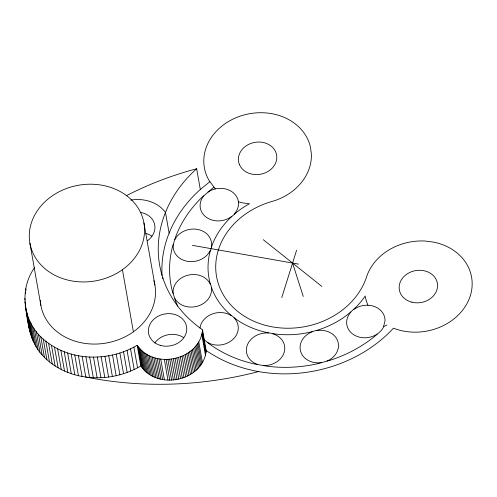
<?xml version="1.0" encoding="UTF-8"?>
<svg xmlns="http://www.w3.org/2000/svg" width="497" height="497" viewBox="0 0 497 497"><rect width="100%" height="100%" fill="white"/><g stroke="black" fill="none" stroke-linecap="round" stroke-linejoin="round"><path stroke-width="0.75" d="M206.199 349.969C204.124 380.895 157.406 391.04 140.825 365.978L137.172 345.272C109.52 361.686 71.469 361.63 45.836 341.222C23.334 324.535 18.215 290.378 34.548 267.69M137.172 345.272C153.648 370.097 199.695 360.424 202.528 329.933L201.335 328.921A131.276 110.098 -10 0 1 164.7 214.387L166.992 208.815A131.276 110.098 -10 0 1 196.663 168.763L200.31 189.469A131.276 110.098 -10 0 0 170.645 229.521L168.353 235.093A131.276 110.098 -10 0 0 162.059 275.369M177.684 306.102A123.554 103.618 -10 0 1 175.54 301.07L172.229 290.714A123.554 103.618 -10 0 1 172.31 247.425L175.658 236.74A123.554 103.618 -10 0 1 201.297 197.974L213.915 187.12M238.423 201.975L239.56 202.149A54.049 45.326 -10 0 0 247.711 203.59L249.475 203.739L246.636 205.354A84.937 71.233 -10 0 0 236.1 212.71L229.831 218.32A84.937 71.233 -10 0 0 212.207 244.965L209.902 252.314A84.937 71.233 -10 0 0 209.846 282.072L212.126 289.192A84.937 71.233 -10 0 0 229.657 314.085L235.907 319.068A84.937 71.233 -10 0 0 266.33 332.431L274.872 333.941A84.937 71.233 -10 0 0 310.035 332.189L318.583 329.822A84.937 71.233 -10 0 0 349.062 313.427L355.33 307.817A84.937 71.233 -10 0 0 363.419 298.504L365.165 296.019L365.444 297.498A54.049 45.326 -10 0 0 367.612 304.294L367.886 305.239M204.137 339.811L210.138 344.533A123.554 103.618 -10 0 0 254.389 363.966L266.821 366.165A123.554 103.618 -10 0 0 317.968 363.618L330.412 360.176A123.554 103.618 -10 0 0 374.744 336.32L380.112 331.679A19.302 16.19 -10 0 0 383.392 327.25L385.063 320.553A19.302 16.19 -10 0 0 374.148 306.419A19.302 16.19 -10 0 0 353.777 309.476M281.774 297.541L296.579 250.302M200.31 189.469L209.84 181.716M122.436 269.728L122.852 269.386A57.907 48.563 -10 0 0 142.49 243.226L143.217 240.71A57.907 48.563 -10 0 0 127.996 196.744L125.828 195.085A57.907 48.563 -10 0 0 96.381 184.468L93.393 184.269A57.907 48.563 -10 0 0 31.125 248.196A57.907 48.563 -10 0 0 120.442 271.051L122.436 269.728L133.389 331.853L131.401 333.17A57.907 48.563 -10 0 1 72.655 340.358A57.907 48.563 -10 0 1 40.282 300.318M133.389 331.853L133.805 331.505A57.907 48.563 -10 0 0 153.443 305.344L154.169 302.828A57.907 48.563 -10 0 0 154.356 282.532M25.658 308.09C28.006 324.379 30.23 342.34 42.115 354.883C49.899 363.674 60.218 370.004 71.307 373.707C94.163 381.267 120.131 378.174 140.825 365.978M383.696 326.616L386.846 325.063M208.038 192.035A19.302 16.19 -10 0 1 215.344 188.916L216.332 188.711A19.302 16.19 -10 0 1 235.969 195.663A19.302 16.19 -10 0 1 234.224 214.114M130.891 200.086C143.44 197.93 157.797 201.857 165.482 212.486L169.129 233.192M192.382 245.338L298.517 264.118M263.267 239.691L321.888 286.452M215.344 188.916L209.001 180.355A54.049 45.326 -10 0 1 241.051 115.851A54.049 45.326 -10 0 1 310.519 147.392L311.389 154.455A54.049 45.326 -10 0 1 272.797 201.229A77.209 64.753 -10 0 0 238.144 311.781A77.209 64.753 -10 0 0 366.792 276.202A54.049 45.326 -10 0 1 425.463 241.064L433.719 242.138A54.049 45.326 -10 0 1 468.565 300.374A54.049 45.326 -10 0 1 395.121 328.815L393.462 328.182L389.567 332.232A131.276 110.098 -10 0 1 210.181 353.125L206.18 350.64L202.528 329.933M292.578 263.068L303.263 296.473M202.385 331.468L206.031 352.174M202.142 333.002L205.795 353.709M201.813 334.524L205.46 355.231M198.781 341.88L202.434 362.586M197.918 343.272L201.565 363.978M196.967 344.626L200.62 365.332M195.936 345.937L199.589 366.643M194.836 347.21L198.483 367.917M193.656 348.434L197.309 369.141M192.407 349.608L196.06 370.315M191.09 350.727L194.743 371.433M189.711 351.795L193.364 372.502M188.276 352.795L191.923 373.502M186.779 353.74L190.432 374.446M185.232 354.616L188.885 375.322M183.642 355.43L187.294 376.136M182.008 356.169L185.654 376.875M180.33 356.84L183.983 377.546M178.622 357.436L182.275 378.142M162.643 277.289L162.904 278.767M176.882 357.958L180.535 378.664M175.124 358.405L178.777 379.112M173.341 358.772L176.994 379.478M171.546 359.064L175.199 379.77M169.738 359.275L173.391 379.981M143.931 222.898L154.884 285.023M167.93 359.406L171.583 380.112M166.122 359.455L169.769 380.162M164.314 359.424L167.967 380.13M160.736 359.12L164.389 379.826M158.978 358.853L162.631 379.559M157.245 358.505L160.891 379.211M155.536 358.076L159.189 378.782M153.865 357.573L157.512 378.279M152.231 356.995L155.884 377.701M150.641 356.343L154.294 377.049M149.094 355.622L152.747 376.328M147.603 354.827L151.256 375.533M146.168 353.963L149.821 374.67M144.795 353.038L148.448 373.744M143.484 352.05L147.137 372.756M142.241 351L145.888 371.706M141.067 349.894L144.714 370.6M139.961 348.732L143.614 369.439M138.943 347.521L142.589 368.227M137.998 346.26L141.645 366.966M133.898 347.111L137.551 367.817M130.525 348.801L134.178 369.513M127.058 350.354L130.711 371.06M123.517 351.746L127.17 372.452M119.901 352.988L123.554 373.694M116.23 354.069L119.883 374.781M112.502 354.995L116.155 375.701M108.737 355.753L112.39 376.459M104.948 356.343L108.594 377.049M101.133 356.765L104.786 377.471M97.313 357.02L100.959 377.726M93.486 357.107L97.139 377.813M89.677 357.026L93.33 377.732M85.894 356.771L89.547 377.478M82.142 356.349L85.788 377.055A331.039 277.63 -10 0 0 258.558 371.594M78.427 355.759L82.08 376.465M74.774 355.001L78.42 375.707M71.177 354.081L74.83 374.788M67.654 353L71.307 373.707M64.219 351.764L67.872 372.47M60.87 350.366L64.523 371.073M57.627 348.826L61.28 369.532M54.496 347.13L58.143 367.836M51.477 345.297L55.13 366.003M48.594 343.321L52.241 364.028M29.913 243.25L40.866 305.375M45.836 341.222L49.489 361.928M43.227 338.991L46.88 359.698M40.766 336.637L44.419 357.343M38.462 334.177L42.115 354.883M36.324 331.605L39.977 352.311M34.349 328.933L38.002 349.639M32.553 326.169L36.206 346.875M25.838 288.745L26.099 290.223M30.932 323.323L34.585 344.03M25.31 291.975L25.571 293.454M29.497 320.397L33.15 341.104M24.85 298.455L25.111 299.933M28.248 317.403L31.901 338.109M27.192 314.346L30.845 335.053M24.918 301.685L25.571 305.388M26.875 312.781L27.136 314.259M26.329 311.24L29.982 331.946M25.192 304.903L29.311 328.797M28.733 324.324L28.845 325.61M377.117 334.108A19.302 16.19 -10 0 1 351.888 333.4A19.302 16.19 -10 0 1 350.932 312.023M153.859 280.687A57.907 48.563 -10 0 1 154.2 281.917M154.84 342.955A19.296 16.184 -10 0 1 183.704 337.643M145.838 233.472A19.296 16.184 -10 0 1 151.896 236.131M140.26 212.374A19.296 16.184 -10 0 1 154.542 224.091A19.296 16.184 -10 0 1 147.416 240.722M231.385 216.661A19.302 16.19 -10 0 1 206.062 217.083A19.302 16.19 -10 0 1 203.782 195.843M316.309 330.654A19.302 16.19 -10 0 1 337.718 341.029A19.302 16.19 -10 0 1 327.076 361.033M321.267 362.636A19.302 16.19 -10 0 1 300.592 351.292A19.302 16.19 -10 0 1 312.427 331.723M272.48 333.717A19.302 16.19 -10 0 1 284.247 352.106A19.302 16.19 -10 0 1 263.528 365.519M257.726 364.494A19.302 16.19 -10 0 1 247.152 345.545A19.302 16.19 -10 0 1 268.604 333.033M211.281 287.309A19.302 16.19 -10 0 1 197.725 306.121A19.302 16.19 -10 0 1 174.733 298.293M173.186 293.454A19.302 16.19 -10 0 1 187.841 275.214A19.302 16.19 -10 0 1 210.25 284.079M174.838 239.597A19.302 16.19 -10 0 1 197.868 229.471A19.302 16.19 -10 0 1 211.355 246.934M210.312 250.271A19.302 16.19 -10 0 1 187.866 261.379A19.302 16.19 -10 0 1 173.273 244.592M234.037 317.856A19.302 16.19 -10 0 1 233.006 339.333A19.302 16.19 -10 0 1 207.765 342.557M199.98 328.088A19.302 16.19 -10 0 1 211.759 314.179A19.302 16.19 -10 0 1 231.204 315.589M126.182 195.781A298.933 250.705 -10 0 1 196.663 168.763M411.889 302.101L411.448 302.089A19.302 16.19 -10 0 1 406.03 274.717A19.302 16.19 -10 0 1 437.23 282.52A19.302 16.19 -10 0 1 412.392 302.325L411.889 302.101M239.61 164.681L239.163 163.867A19.302 16.19 -10 0 1 261.459 142.198A19.302 16.19 -10 0 1 272.406 167.93A19.302 16.19 -10 0 1 239.834 165.439L239.61 164.681M160.177 345.309A19.296 16.184 -10 0 0 186.605 326.852A19.296 16.184 -10 0 0 155.884 317.608A19.296 16.184 -10 0 0 160.177 345.309"/></g></svg>
